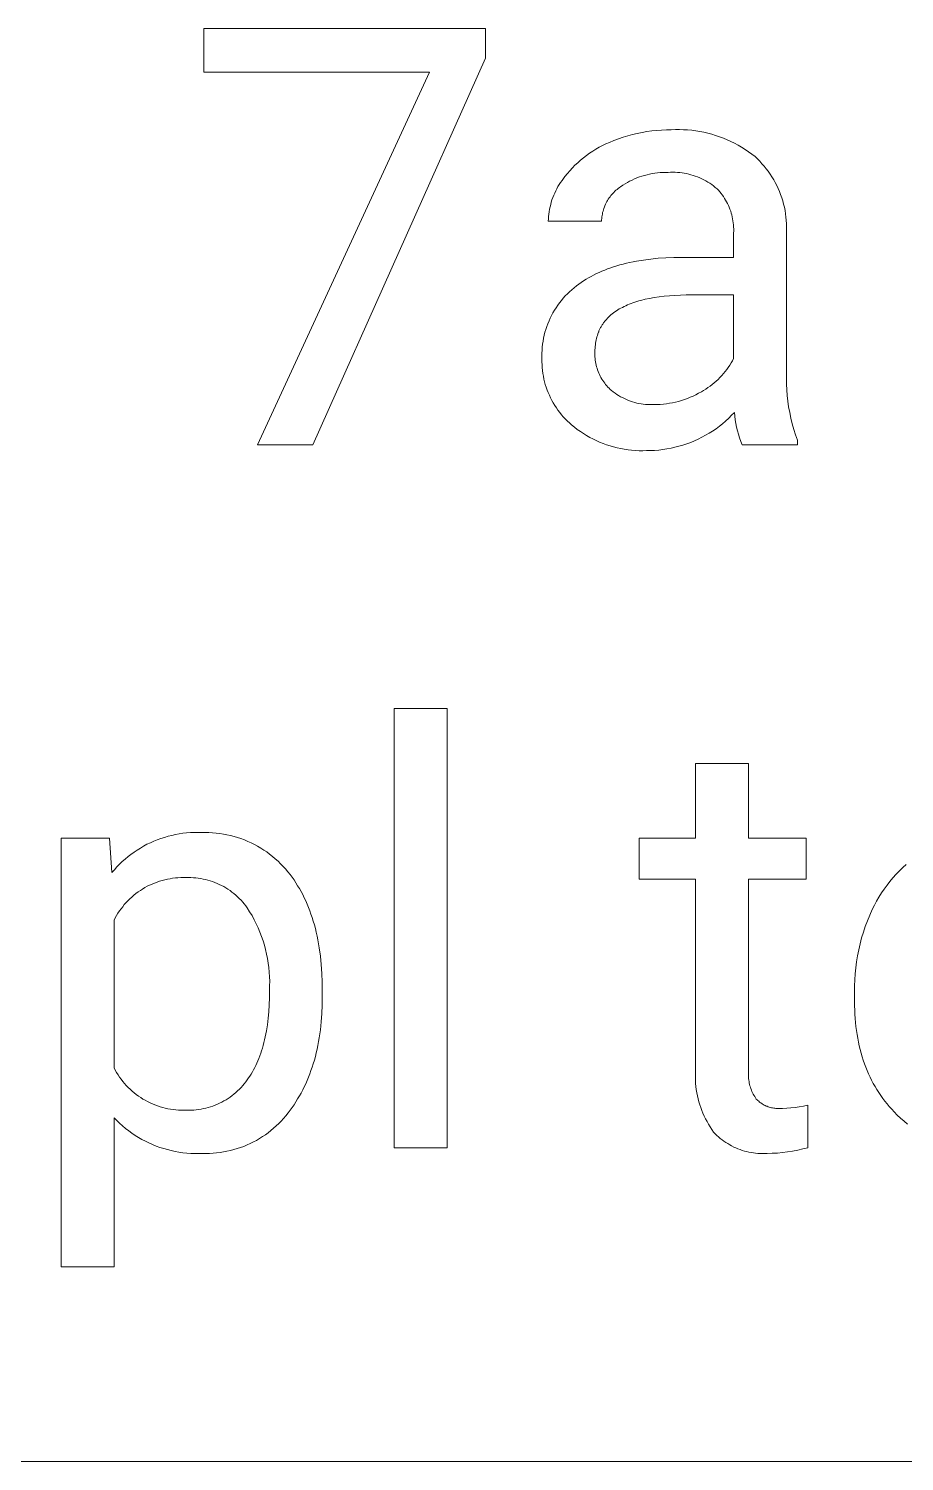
# Model space of a CAD drawing. Header units: millimetres. Extents: x 0 to 4030, y 0 to 2816.
# Drawn here: x 3015.2 to 3095.5, y 225.3 to 356.6 of the extents above; entities that cross this region are included whole.
import ezdxf

# ---------------------------------------------------------------- set-up
doc = ezdxf.new("R2010")
doc.units = ezdxf.units.MM
doc.header["$MEASUREMENT"] = 0
doc.layers.add('Domyślny', color=7, linetype='Continuous', true_color=0x000000)

msp = doc.modelspace()

# ---------------------------------------------------------------- linework, layer by layer
at = {"layer": 'Domyślny', "color": 18, "lineweight": 15, "true_color": 0x000000}
for p, q in [((3031.31, 352.65), (3031.31, 356.64)), ((3031.31, 356.64), (3057.11, 356.64)), ((3057.11, 356.64), (3057.11, 353.92)), ((3057.11, 353.92), (3041.3, 318.47)), ((3051.97, 352.65), (3031.31, 352.65)), ((3036.21, 318.47), (3051.97, 352.65)), ((3069.74, 346.69), (3070.16, 346.82)), ((3070.16, 346.82), (3070.6, 346.94)), ((3070.6, 346.94), (3071.03, 347.04)), ((3071.03, 347.04), (3071.47, 347.13)), ((3071.47, 347.13), (3071.91, 347.2)), ((3071.91, 347.2), (3072.36, 347.27)), ((3072.36, 347.27), (3072.8, 347.31)), ((3072.8, 347.31), (3073.25, 347.34)), ((3073.25, 347.34), (3073.7, 347.36)), ((3073.7, 347.36), (3074.14, 347.36)), ((3074.14, 347.36), (3074.52, 347.38)), ((3074.52, 347.38), (3074.89, 347.38)), ((3074.89, 347.38), (3075.27, 347.37)), ((3075.27, 347.37), (3075.64, 347.35)), ((3075.64, 347.35), (3076.02, 347.32)), ((3076.02, 347.32), (3076.39, 347.27)), ((3076.39, 347.27), (3076.76, 347.21)), ((3076.76, 347.21), (3077.13, 347.14)), ((3077.13, 347.14), (3077.49, 347.06)), ((3077.49, 347.06), (3077.85, 346.96)), ((3077.85, 346.96), (3078.21, 346.85)), ((3078.21, 346.85), (3078.57, 346.73)), ((3066.95, 345.41), (3067.24, 345.59)), ((3067.24, 345.59), (3067.54, 345.76)), ((3067.54, 345.76), (3067.85, 345.92)), ((3067.85, 345.92), (3068.16, 346.07)), ((3068.16, 346.07), (3068.48, 346.21)), ((3068.48, 346.21), (3068.89, 346.38)), ((3068.89, 346.38), (3069.31, 346.54)), ((3069.31, 346.54), (3069.74, 346.69)), ((3078.57, 346.73), (3078.92, 346.6)), ((3078.92, 346.6), (3079.26, 346.46)), ((3079.26, 346.46), (3079.61, 346.3)), ((3079.61, 346.3), (3079.94, 346.14)), ((3079.94, 346.14), (3080.27, 345.96)), ((3080.27, 345.96), (3080.59, 345.77)), ((3080.59, 345.77), (3080.91, 345.57)), ((3080.91, 345.57), (3081.22, 345.36)), ((3065.32, 344.12), (3065.57, 344.35)), ((3065.57, 344.35), (3065.83, 344.58)), ((3065.83, 344.58), (3066.1, 344.8)), ((3066.1, 344.8), (3066.38, 345.01)), ((3066.38, 345.01), (3066.66, 345.22)), ((3066.66, 345.22), (3066.95, 345.41)), ((3081.22, 345.36), (3081.53, 345.14)), ((3081.53, 345.14), (3081.82, 344.91)), ((3081.82, 344.91), (3082.04, 344.7)), ((3082.04, 344.7), (3082.26, 344.49)), ((3082.26, 344.49), (3082.46, 344.26)), ((3082.46, 344.26), (3082.66, 344.03)), ((3064.13, 342.73), (3064.26, 342.91)), ((3064.26, 342.91), (3064.4, 343.08)), ((3064.4, 343.08), (3064.62, 343.35)), ((3064.62, 343.35), (3064.84, 343.62)), ((3064.84, 343.62), (3065.08, 343.87)), ((3065.08, 343.87), (3065.32, 344.12)), ((3070.77, 342.86), (3070.55, 342.76)), ((3071, 342.96), (3070.77, 342.86)), ((3071.23, 343.04), (3071, 342.96)), ((3071.46, 343.12), (3071.23, 343.04)), ((3071.69, 343.19), (3071.46, 343.12)), ((3071.93, 343.25), (3071.69, 343.19)), ((3072.16, 343.31), (3071.93, 343.25)), ((3072.4, 343.36), (3072.16, 343.31)), ((3072.65, 343.39), (3072.4, 343.36)), ((3072.89, 343.42), (3072.65, 343.39)), ((3073.13, 343.44), (3072.89, 343.42)), ((3073.37, 343.46), (3073.13, 343.44)), ((3073.62, 343.46), (3073.37, 343.46)), ((3073.86, 343.46), (3073.62, 343.46)), ((3074.07, 343.47), (3073.86, 343.46)), ((3074.28, 343.47), (3074.07, 343.47)), ((3074.5, 343.47), (3074.28, 343.47)), ((3074.71, 343.46), (3074.5, 343.47)), ((3074.92, 343.44), (3074.71, 343.46)), ((3075.13, 343.42), (3074.92, 343.44)), ((3075.33, 343.39), (3075.13, 343.42)), ((3075.54, 343.35), (3075.33, 343.39)), ((3075.75, 343.3), (3075.54, 343.35)), ((3075.95, 343.25), (3075.75, 343.3)), ((3076.15, 343.19), (3075.95, 343.25)), ((3076.35, 343.12), (3076.15, 343.19)), ((3076.55, 343.05), (3076.35, 343.12)), ((3076.75, 342.97), (3076.55, 343.05)), ((3076.94, 342.88), (3076.75, 342.97)), ((3077.13, 342.79), (3076.94, 342.88)), ((3082.66, 344.03), (3082.85, 343.8)), ((3082.85, 343.8), (3083.03, 343.56)), ((3083.03, 343.56), (3083.21, 343.31)), ((3083.21, 343.31), (3083.37, 343.05)), ((3083.37, 343.05), (3083.53, 342.79)), ((3063.37, 341.37), (3063.46, 341.57)), ((3063.46, 341.57), (3063.55, 341.77)), ((3063.55, 341.77), (3063.66, 341.97)), ((3063.66, 341.97), (3063.76, 342.17)), ((3063.76, 342.17), (3063.88, 342.36)), ((3063.88, 342.36), (3064, 342.55)), ((3064, 342.55), (3064.13, 342.73)), ((3068.78, 341.54), (3068.7, 341.44)), ((3068.88, 341.63), (3068.78, 341.54)), ((3068.97, 341.73), (3068.88, 341.63)), ((3069.07, 341.82), (3068.97, 341.73)), ((3069.18, 341.9), (3069.07, 341.82)), ((3069.28, 341.99), (3069.18, 341.9)), ((3069.39, 342.07), (3069.28, 341.99)), ((3069.5, 342.14), (3069.39, 342.07)), ((3069.7, 342.28), (3069.5, 342.14)), ((3069.91, 342.41), (3069.7, 342.28)), ((3070.12, 342.54), (3069.91, 342.41)), ((3070.33, 342.65), (3070.12, 342.54)), ((3070.55, 342.76), (3070.33, 342.65)), ((3077.31, 342.69), (3077.13, 342.79)), ((3077.5, 342.58), (3077.31, 342.69)), ((3077.67, 342.47), (3077.5, 342.58)), ((3077.85, 342.35), (3077.67, 342.47)), ((3078.02, 342.22), (3077.85, 342.35)), ((3078.18, 342.09), (3078.02, 342.22)), ((3078.34, 341.96), (3078.18, 342.09)), ((3078.47, 341.82), (3078.34, 341.96)), ((3078.59, 341.68), (3078.47, 341.82)), ((3078.71, 341.54), (3078.59, 341.68)), ((3078.82, 341.39), (3078.71, 341.54)), ((3083.53, 342.79), (3083.67, 342.53)), ((3083.67, 342.53), (3083.81, 342.26)), ((3083.81, 342.26), (3083.94, 341.99)), ((3083.94, 341.99), (3084.06, 341.71)), ((3084.06, 341.71), (3084.17, 341.43)), ((3062.99, 340.08), (3063.03, 340.3)), ((3063.03, 340.3), (3063.09, 340.52)), ((3063.09, 340.52), (3063.15, 340.73)), ((3063.15, 340.73), (3063.21, 340.95)), ((3063.21, 340.95), (3063.29, 341.16)), ((3063.29, 341.16), (3063.37, 341.37)), ((3068.01, 340.29), (3067.96, 340.16)), ((3068.06, 340.41), (3068.01, 340.29)), ((3068.11, 340.54), (3068.06, 340.41)), ((3068.17, 340.66), (3068.11, 340.54)), ((3068.24, 340.78), (3068.17, 340.66)), ((3068.3, 340.89), (3068.24, 340.78)), ((3068.37, 341.01), (3068.3, 340.89)), ((3068.45, 341.12), (3068.37, 341.01)), ((3068.53, 341.23), (3068.45, 341.12)), ((3068.61, 341.33), (3068.53, 341.23)), ((3068.7, 341.44), (3068.61, 341.33)), ((3078.93, 341.24), (3078.82, 341.39)), ((3079.03, 341.08), (3078.93, 341.24)), ((3079.13, 340.92), (3079.03, 341.08)), ((3079.22, 340.76), (3079.13, 340.92)), ((3079.3, 340.6), (3079.22, 340.76)), ((3079.38, 340.43), (3079.3, 340.6)), ((3079.46, 340.26), (3079.38, 340.43)), ((3079.52, 340.09), (3079.46, 340.26)), ((3084.17, 341.43), (3084.27, 341.14)), ((3084.27, 341.14), (3084.36, 340.85)), ((3084.36, 340.85), (3084.44, 340.56)), ((3084.44, 340.56), (3084.51, 340.26)), ((3084.51, 340.26), (3084.57, 339.97)), ((3062.87, 338.98), (3062.88, 339.2)), ((3067.76, 338.98), (3062.87, 338.98)), ((3062.88, 339.2), (3062.9, 339.42)), ((3062.9, 339.42), (3062.92, 339.64)), ((3062.92, 339.64), (3062.95, 339.86)), ((3062.95, 339.86), (3062.99, 340.08)), ((3067.77, 339.24), (3067.76, 339.11)), ((3067.76, 339.11), (3067.76, 338.98)), ((3067.78, 339.38), (3067.77, 339.24)), ((3067.8, 339.51), (3067.78, 339.38)), ((3067.83, 339.64), (3067.8, 339.51)), ((3067.85, 339.77), (3067.83, 339.64)), ((3067.89, 339.9), (3067.85, 339.77)), ((3067.92, 340.03), (3067.89, 339.9)), ((3067.96, 340.16), (3067.92, 340.03)), ((3079.59, 339.91), (3079.52, 340.09)), ((3079.64, 339.73), (3079.59, 339.91)), ((3079.69, 339.56), (3079.64, 339.73)), ((3079.74, 339.38), (3079.69, 339.56)), ((3079.77, 339.19), (3079.74, 339.38)), ((3079.8, 339.01), (3079.77, 339.19)), ((3079.83, 338.83), (3079.8, 339.01)), ((3084.57, 339.97), (3084.62, 339.67)), ((3084.62, 339.67), (3084.65, 339.37)), ((3084.65, 339.37), (3084.68, 339.07)), ((3084.68, 339.07), (3084.7, 338.76)), ((3079.85, 338.64), (3079.83, 338.83)), ((3079.86, 338.46), (3079.85, 338.64)), ((3079.87, 338.27), (3079.86, 338.46)), ((3079.86, 337.9), (3079.87, 338.09)), ((3079.86, 335.67), (3079.86, 337.9)), ((3079.87, 338.09), (3079.87, 338.27)), ((3084.7, 338.76), (3084.71, 338.46)), ((3084.71, 338.46), (3084.71, 338.16)), ((3084.71, 338.16), (3084.71, 325.11)), ((3069.15, 334.9), (3069.43, 334.98)), ((3069.43, 334.98), (3069.73, 335.06)), ((3069.73, 335.06), (3070.03, 335.13)), ((3070.03, 335.13), (3070.33, 335.2)), ((3070.33, 335.2), (3070.64, 335.27)), ((3070.64, 335.27), (3070.95, 335.33)), ((3070.95, 335.33), (3071.6, 335.43)), ((3071.6, 335.43), (3072.26, 335.52)), ((3072.26, 335.52), (3072.95, 335.59)), ((3072.95, 335.59), (3073.66, 335.64)), ((3073.66, 335.64), (3074.39, 335.66)), ((3074.39, 335.66), (3075.14, 335.67)), ((3075.14, 335.67), (3079.86, 335.67)), ((3066.11, 333.52), (3066.33, 333.66)), ((3066.33, 333.66), (3066.56, 333.79)), ((3066.56, 333.79), (3066.79, 333.93)), ((3066.79, 333.93), (3067.03, 334.05)), ((3067.03, 334.05), (3067.28, 334.18)), ((3067.28, 334.18), (3067.53, 334.29)), ((3067.53, 334.29), (3067.79, 334.41)), ((3067.79, 334.41), (3068.05, 334.51)), ((3068.05, 334.51), (3068.31, 334.62)), ((3068.31, 334.62), (3068.59, 334.71)), ((3068.59, 334.71), (3068.86, 334.81)), ((3068.86, 334.81), (3069.15, 334.9)), ((3064.43, 332.13), (3064.62, 332.33)), ((3064.62, 332.33), (3064.82, 332.52)), ((3064.82, 332.52), (3065.03, 332.71)), ((3065.03, 332.71), (3065.24, 332.89)), ((3065.24, 332.89), (3065.45, 333.06)), ((3065.45, 333.06), (3065.68, 333.22)), ((3065.68, 333.22), (3065.89, 333.37)), ((3065.89, 333.37), (3066.11, 333.52)), ((3063.44, 330.82), (3063.59, 331.05)), ((3063.59, 331.05), (3063.74, 331.28)), ((3063.74, 331.28), (3063.9, 331.5)), ((3063.9, 331.5), (3064.07, 331.72)), ((3064.07, 331.72), (3064.25, 331.93)), ((3064.25, 331.93), (3064.43, 332.13)), ((3069.52, 331.02), (3069.38, 330.94)), ((3069.67, 331.09), (3069.52, 331.02)), ((3069.82, 331.17), (3069.67, 331.09)), ((3069.97, 331.24), (3069.82, 331.17)), ((3070.13, 331.31), (3069.97, 331.24)), ((3070.29, 331.38), (3070.13, 331.31)), ((3070.46, 331.44), (3070.29, 331.38)), ((3070.63, 331.51), (3070.46, 331.44)), ((3070.81, 331.57), (3070.63, 331.51)), ((3070.99, 331.62), (3070.81, 331.57)), ((3071.17, 331.68), (3070.99, 331.62)), ((3071.36, 331.73), (3071.17, 331.68)), ((3071.75, 331.83), (3071.36, 331.73)), ((3072.16, 331.91), (3071.75, 331.83)), ((3072.59, 331.99), (3072.16, 331.91)), ((3073.03, 332.06), (3072.59, 331.99)), ((3073.49, 332.11), (3073.03, 332.06)), ((3073.97, 332.16), (3073.49, 332.11)), ((3074.47, 332.19), (3073.97, 332.16)), ((3074.98, 332.22), (3074.47, 332.19)), ((3075.51, 332.23), (3074.98, 332.22)), ((3076.06, 332.24), (3075.51, 332.23)), ((3079.86, 332.24), (3076.06, 332.24)), ((3079.86, 326.41), (3079.86, 332.24)), ((3062.83, 329.58), (3062.94, 329.84)), ((3062.94, 329.84), (3063.05, 330.09)), ((3063.05, 330.09), (3063.17, 330.34)), ((3063.17, 330.34), (3063.3, 330.58)), ((3063.3, 330.58), (3063.44, 330.82)), ((3067.98, 329.72), (3067.94, 329.66)), ((3068.02, 329.78), (3067.98, 329.72)), ((3068.07, 329.83), (3068.02, 329.78)), ((3068.11, 329.89), (3068.07, 329.83)), ((3068.2, 329.99), (3068.11, 329.89)), ((3068.3, 330.1), (3068.2, 329.99)), ((3068.4, 330.2), (3068.3, 330.1)), ((3068.51, 330.3), (3068.4, 330.2)), ((3068.62, 330.4), (3068.51, 330.3)), ((3068.74, 330.5), (3068.62, 330.4)), ((3068.86, 330.59), (3068.74, 330.5)), ((3068.98, 330.68), (3068.86, 330.59)), ((3069.11, 330.77), (3068.98, 330.68)), ((3069.24, 330.85), (3069.11, 330.77)), ((3069.38, 330.94), (3069.24, 330.85)), ((3062.44, 328.26), (3062.5, 328.53)), ((3062.5, 328.53), (3062.57, 328.8)), ((3062.57, 328.8), (3062.65, 329.06)), ((3062.65, 329.06), (3062.74, 329.33)), ((3062.74, 329.33), (3062.83, 329.58)), ((3067.33, 328.39), (3067.29, 328.24)), ((3067.37, 328.52), (3067.33, 328.39)), ((3067.41, 328.66), (3067.37, 328.52)), ((3067.46, 328.8), (3067.41, 328.66)), ((3067.49, 328.86), (3067.46, 328.8)), ((3067.52, 328.93), (3067.49, 328.86)), ((3067.55, 328.99), (3067.52, 328.93)), ((3067.58, 329.06), (3067.55, 328.99)), ((3067.61, 329.12), (3067.58, 329.06)), ((3067.64, 329.18), (3067.61, 329.12)), ((3067.67, 329.24), (3067.64, 329.18)), ((3067.71, 329.31), (3067.67, 329.24)), ((3067.74, 329.37), (3067.71, 329.31)), ((3067.78, 329.43), (3067.74, 329.37)), ((3067.82, 329.49), (3067.78, 329.43)), ((3067.86, 329.55), (3067.82, 329.49)), ((3067.9, 329.6), (3067.86, 329.55)), ((3067.94, 329.66), (3067.9, 329.6)), ((3062.29, 326.9), (3062.3, 327.17)), ((3062.3, 327.17), (3062.32, 327.45)), ((3062.32, 327.45), (3062.35, 327.72)), ((3062.35, 327.72), (3062.39, 327.99)), ((3062.39, 327.99), (3062.44, 328.26)), ((3067.16, 327.34), (3067.15, 327.18)), ((3067.15, 327.18), (3067.15, 327.02)), ((3067.17, 327.5), (3067.16, 327.34)), ((3067.19, 327.65), (3067.17, 327.5)), ((3067.21, 327.8), (3067.19, 327.65)), ((3067.23, 327.95), (3067.21, 327.8)), ((3067.26, 328.1), (3067.23, 327.95)), ((3067.29, 328.24), (3067.26, 328.1)), ((3062.29, 326.62), (3062.29, 326.9)), ((3062.29, 326.35), (3062.29, 326.62)), ((3062.29, 326.08), (3062.29, 326.35)), ((3062.3, 325.82), (3062.29, 326.08)), ((3062.32, 325.56), (3062.3, 325.82)), ((3067.15, 327.02), (3067.15, 326.86)), ((3067.15, 326.86), (3067.15, 326.71)), ((3067.15, 326.71), (3067.15, 326.56)), ((3067.15, 326.56), (3067.16, 326.4)), ((3067.16, 326.4), (3067.18, 326.25)), ((3067.18, 326.25), (3067.2, 326.1)), ((3067.2, 326.1), (3067.23, 325.95)), ((3067.23, 325.95), (3067.26, 325.8)), ((3067.26, 325.8), (3067.3, 325.65)), ((3079.37, 325.59), (3079.51, 325.79)), ((3079.51, 325.79), (3079.63, 325.99)), ((3079.63, 325.99), (3079.75, 326.2)), ((3079.75, 326.2), (3079.86, 326.41)), ((3062.34, 325.3), (3062.32, 325.56)), ((3062.38, 325.04), (3062.34, 325.3)), ((3062.42, 324.78), (3062.38, 325.04)), ((3062.47, 324.52), (3062.42, 324.78)), ((3062.53, 324.27), (3062.47, 324.52)), ((3067.3, 325.65), (3067.34, 325.5)), ((3067.34, 325.5), (3067.39, 325.35)), ((3067.39, 325.35), (3067.44, 325.21)), ((3067.44, 325.21), (3067.5, 325.07)), ((3067.5, 325.07), (3067.56, 324.92)), ((3067.56, 324.92), (3067.63, 324.79)), ((3067.63, 324.79), (3067.7, 324.65)), ((3067.7, 324.65), (3067.78, 324.52)), ((3067.78, 324.52), (3067.86, 324.39)), ((3078.27, 324.32), (3078.44, 324.49)), ((3078.44, 324.49), (3078.61, 324.66)), ((3078.61, 324.66), (3078.78, 324.83)), ((3078.78, 324.83), (3078.94, 325.01)), ((3078.94, 325.01), (3079.09, 325.2)), ((3079.09, 325.2), (3079.24, 325.39)), ((3079.24, 325.39), (3079.37, 325.59)), ((3084.71, 325.11), (3084.7, 324.58)), ((3084.7, 324.58), (3084.7, 324.06)), ((3062.6, 324.01), (3062.53, 324.27)), ((3062.68, 323.76), (3062.6, 324.01)), ((3062.77, 323.51), (3062.68, 323.76)), ((3062.86, 323.27), (3062.77, 323.51)), ((3062.97, 323.03), (3062.86, 323.27)), ((3067.86, 324.39), (3067.95, 324.26)), ((3067.95, 324.26), (3068.04, 324.14)), ((3068.04, 324.14), (3068.13, 324.01)), ((3068.13, 324.01), (3068.23, 323.9)), ((3068.23, 323.9), (3068.34, 323.78)), ((3068.34, 323.78), (3068.44, 323.67)), ((3068.44, 323.67), (3068.55, 323.56)), ((3068.55, 323.56), (3068.67, 323.46)), ((3068.67, 323.46), (3068.83, 323.34)), ((3068.83, 323.34), (3068.99, 323.22)), ((3068.99, 323.22), (3069.15, 323.11)), ((3076.4, 323.08), (3076.65, 323.21)), ((3076.65, 323.21), (3076.9, 323.35)), ((3076.9, 323.35), (3077.11, 323.47)), ((3077.11, 323.47), (3077.31, 323.6)), ((3077.31, 323.6), (3077.51, 323.73)), ((3077.51, 323.73), (3077.71, 323.87)), ((3077.71, 323.87), (3077.9, 324.01)), ((3077.9, 324.01), (3078.09, 324.16)), ((3078.09, 324.16), (3078.27, 324.32)), ((3084.7, 324.06), (3084.73, 323.53)), ((3084.73, 323.53), (3084.77, 323)), ((3063.08, 322.79), (3062.97, 323.03)), ((3063.2, 322.56), (3063.08, 322.79)), ((3063.33, 322.33), (3063.2, 322.56)), ((3063.46, 322.1), (3063.33, 322.33)), ((3063.61, 321.88), (3063.46, 322.1)), ((3063.76, 321.67), (3063.61, 321.88)), ((3069.15, 323.11), (3069.32, 323)), ((3069.32, 323), (3069.5, 322.9)), ((3069.5, 322.9), (3069.67, 322.81)), ((3069.67, 322.81), (3069.85, 322.72)), ((3069.85, 322.72), (3070.03, 322.64)), ((3070.03, 322.64), (3070.22, 322.56)), ((3070.22, 322.56), (3070.41, 322.49)), ((3070.41, 322.49), (3070.6, 322.43)), ((3070.6, 322.43), (3070.79, 322.37)), ((3070.79, 322.37), (3070.98, 322.32)), ((3070.98, 322.32), (3071.18, 322.28)), ((3071.18, 322.28), (3071.38, 322.24)), ((3071.38, 322.24), (3071.58, 322.21)), ((3071.58, 322.21), (3071.77, 322.19)), ((3071.77, 322.19), (3071.97, 322.18)), ((3071.97, 322.18), (3072.17, 322.17)), ((3072.17, 322.17), (3072.37, 322.17)), ((3072.37, 322.17), (3072.57, 322.17)), ((3072.57, 322.17), (3072.86, 322.18)), ((3072.86, 322.18), (3073.14, 322.19)), ((3073.14, 322.19), (3073.42, 322.21)), ((3073.42, 322.21), (3073.7, 322.25)), ((3073.7, 322.25), (3073.98, 322.29)), ((3073.98, 322.29), (3074.26, 322.34)), ((3074.26, 322.34), (3074.54, 322.4)), ((3074.54, 322.4), (3074.81, 322.47)), ((3074.81, 322.47), (3075.09, 322.55)), ((3075.09, 322.55), (3075.36, 322.64)), ((3075.36, 322.64), (3075.62, 322.74)), ((3075.62, 322.74), (3075.88, 322.84)), ((3075.88, 322.84), (3076.14, 322.96)), ((3076.14, 322.96), (3076.4, 323.08)), ((3084.77, 323), (3084.83, 322.48)), ((3084.83, 322.48), (3084.9, 321.96)), ((3084.9, 321.96), (3085, 321.44)), ((3063.92, 321.46), (3063.76, 321.67)), ((3064.08, 321.25), (3063.92, 321.46)), ((3064.25, 321.05), (3064.08, 321.25)), ((3064.43, 320.86), (3064.25, 321.05)), ((3064.62, 320.67), (3064.43, 320.86)), ((3064.81, 320.49), (3064.62, 320.67)), ((3065, 320.32), (3064.81, 320.49)), ((3079.13, 320.67), (3078.85, 320.42)), ((3079.41, 320.92), (3079.13, 320.67)), ((3079.68, 321.19), (3079.41, 320.92)), ((3079.94, 321.46), (3079.68, 321.19)), ((3079.97, 321.12), (3079.94, 321.46)), ((3080.01, 320.78), (3079.97, 321.12)), ((3080.07, 320.45), (3080.01, 320.78)), ((3085, 321.44), (3085.11, 320.92)), ((3085.11, 320.92), (3085.23, 320.41)), ((3065.27, 320.11), (3065, 320.32)), ((3065.53, 319.9), (3065.27, 320.11)), ((3065.81, 319.7), (3065.53, 319.9)), ((3066.09, 319.52), (3065.81, 319.7)), ((3066.38, 319.34), (3066.09, 319.52)), ((3066.67, 319.17), (3066.38, 319.34)), ((3076.96, 319.18), (3076.62, 319.01)), ((3077.29, 319.36), (3076.96, 319.18)), ((3077.61, 319.55), (3077.29, 319.36)), ((3077.93, 319.75), (3077.61, 319.55)), ((3078.25, 319.96), (3077.93, 319.75)), ((3078.55, 320.19), (3078.25, 319.96)), ((3078.85, 320.42), (3078.55, 320.19)), ((3080.13, 320.11), (3080.07, 320.45)), ((3080.21, 319.78), (3080.13, 320.11)), ((3080.3, 319.45), (3080.21, 319.78)), ((3080.39, 319.12), (3080.3, 319.45)), ((3085.23, 320.41), (3085.38, 319.9)), ((3085.38, 319.9), (3085.54, 319.4)), ((3085.54, 319.4), (3085.71, 318.9)), ((3041.3, 318.47), (3036.21, 318.47)), ((3066.97, 319.02), (3066.67, 319.17)), ((3067.27, 318.87), (3066.97, 319.02)), ((3067.58, 318.73), (3067.27, 318.87)), ((3067.89, 318.61), (3067.58, 318.73)), ((3068.21, 318.49), (3067.89, 318.61)), ((3068.53, 318.39), (3068.21, 318.49)), ((3068.86, 318.29), (3068.53, 318.39)), ((3069.18, 318.21), (3068.86, 318.29)), ((3069.51, 318.14), (3069.18, 318.21)), ((3069.84, 318.08), (3069.51, 318.14)), ((3070.18, 318.03), (3069.84, 318.08)), ((3070.51, 317.99), (3070.18, 318.03)), ((3070.85, 317.97), (3070.51, 317.99)), ((3071.19, 317.95), (3070.85, 317.97)), ((3071.53, 317.95), (3071.19, 317.95)), ((3071.86, 317.96), (3071.53, 317.95)), ((3072.24, 317.96), (3071.86, 317.96)), ((3072.62, 317.98), (3072.24, 317.96)), ((3072.99, 318.01), (3072.62, 317.98)), ((3073.37, 318.05), (3072.99, 318.01)), ((3073.74, 318.11), (3073.37, 318.05)), ((3074.12, 318.17), (3073.74, 318.11)), ((3074.48, 318.26), (3074.12, 318.17)), ((3074.85, 318.35), (3074.48, 318.26)), ((3075.21, 318.46), (3074.85, 318.35)), ((3075.57, 318.58), (3075.21, 318.46)), ((3075.93, 318.71), (3075.57, 318.58)), ((3076.27, 318.85), (3075.93, 318.71)), ((3076.62, 319.01), (3076.27, 318.85)), ((3080.51, 318.8), (3080.39, 319.12)), ((3080.63, 318.48), (3080.51, 318.8)), ((3085.71, 318.48), (3080.63, 318.48)), ((3085.71, 318.9), (3085.71, 318.48)), ((3048.75, 254.04), (3048.75, 294.3)), ((3048.75, 294.3), (3053.59, 294.3)), ((3053.59, 294.3), (3053.59, 254.04)), ((3076.38, 282.41), (3076.38, 289.28)), ((3076.38, 289.28), (3081.22, 289.28)), ((3081.22, 289.28), (3081.22, 282.41)), ((3018.21, 243.14), (3018.21, 282.41)), ((3018.21, 282.41), (3022.64, 282.41)), ((3022.64, 282.41), (3022.88, 279.27)), ((3027.03, 282.28), (3027.36, 282.4)), ((3027.36, 282.4), (3027.69, 282.5)), ((3027.69, 282.5), (3028.02, 282.6)), ((3028.02, 282.6), (3028.36, 282.68)), ((3028.36, 282.68), (3028.69, 282.76)), ((3028.69, 282.76), (3029.03, 282.82)), ((3029.03, 282.82), (3029.38, 282.87)), ((3029.38, 282.87), (3029.72, 282.9)), ((3029.72, 282.9), (3030.07, 282.93)), ((3030.07, 282.93), (3030.41, 282.94)), ((3030.41, 282.94), (3030.76, 282.94)), ((3030.76, 282.94), (3031.1, 282.93)), ((3031.1, 282.93), (3031.44, 282.94)), ((3031.44, 282.94), (3031.77, 282.93)), ((3031.77, 282.93), (3032.1, 282.92)), ((3032.1, 282.92), (3032.43, 282.89)), ((3032.43, 282.89), (3032.77, 282.85)), ((3032.77, 282.85), (3033.09, 282.8)), ((3033.09, 282.8), (3033.42, 282.74)), ((3033.42, 282.74), (3033.75, 282.66)), ((3033.75, 282.66), (3034.07, 282.58)), ((3034.07, 282.58), (3034.39, 282.48)), ((3034.39, 282.48), (3034.7, 282.38)), ((3071.21, 278.66), (3071.21, 282.41)), ((3071.21, 282.41), (3076.38, 282.41)), ((3081.22, 282.41), (3086.52, 282.41)), ((3086.52, 282.41), (3086.52, 278.66)), ((3024.62, 280.94), (3024.9, 281.15)), ((3024.9, 281.15), (3025.19, 281.34)), ((3025.19, 281.34), (3025.48, 281.52)), ((3025.48, 281.52), (3025.78, 281.69)), ((3025.78, 281.69), (3026.09, 281.86)), ((3026.09, 281.86), (3026.4, 282.01)), ((3026.4, 282.01), (3026.71, 282.15)), ((3026.71, 282.15), (3027.03, 282.28)), ((3034.7, 282.38), (3035.02, 282.26)), ((3035.02, 282.26), (3035.32, 282.13)), ((3035.32, 282.13), (3035.63, 281.99)), ((3035.63, 281.99), (3035.93, 281.85)), ((3035.93, 281.85), (3036.22, 281.69)), ((3036.22, 281.69), (3036.51, 281.52)), ((3036.51, 281.52), (3036.79, 281.34)), ((3036.79, 281.34), (3037.06, 281.16)), ((3037.06, 281.16), (3037.33, 280.96)), ((3023.1, 279.53), (3023.33, 279.79)), ((3023.33, 279.79), (3023.57, 280.04)), ((3023.57, 280.04), (3023.82, 280.28)), ((3023.82, 280.28), (3024.08, 280.51)), ((3024.08, 280.51), (3024.35, 280.73)), ((3024.35, 280.73), (3024.62, 280.94)), ((3037.33, 280.96), (3037.59, 280.75)), ((3037.59, 280.75), (3037.85, 280.54)), ((3037.85, 280.54), (3038.1, 280.31)), ((3038.1, 280.31), (3038.34, 280.08)), ((3038.34, 280.08), (3038.57, 279.84)), ((3038.57, 279.84), (3038.79, 279.6)), ((3095.37, 279.73), (3095.69, 280.02)), ((3022.88, 279.27), (3023.1, 279.53)), ((3027.25, 278.48), (3027.01, 278.4)), ((3027.48, 278.55), (3027.25, 278.48)), ((3027.72, 278.61), (3027.48, 278.55)), ((3027.96, 278.67), (3027.72, 278.61)), ((3028.2, 278.71), (3027.96, 278.67)), ((3028.44, 278.75), (3028.2, 278.71)), ((3028.69, 278.78), (3028.44, 278.75)), ((3028.93, 278.8), (3028.69, 278.78)), ((3029.18, 278.81), (3028.93, 278.8)), ((3029.42, 278.82), (3029.18, 278.81)), ((3029.67, 278.81), (3029.42, 278.82)), ((3029.89, 278.82), (3029.67, 278.81)), ((3030.12, 278.81), (3029.89, 278.82)), ((3030.34, 278.8), (3030.12, 278.81)), ((3030.57, 278.78), (3030.34, 278.8)), ((3030.79, 278.76), (3030.57, 278.78)), ((3031.01, 278.72), (3030.79, 278.76)), ((3031.23, 278.68), (3031.01, 278.72)), ((3031.45, 278.63), (3031.23, 278.68)), ((3031.67, 278.58), (3031.45, 278.63)), ((3031.89, 278.51), (3031.67, 278.58)), ((3032.1, 278.44), (3031.89, 278.51)), ((3038.79, 279.6), (3039, 279.34)), ((3039, 279.34), (3039.21, 279.08)), ((3039.21, 279.08), (3039.39, 278.84)), ((3039.39, 278.84), (3039.57, 278.59)), ((3039.57, 278.59), (3039.74, 278.33)), ((3076.38, 278.66), (3071.21, 278.66)), ((3076.38, 261.07), (3076.38, 278.66)), ((3086.52, 278.66), (3081.22, 278.66)), ((3081.22, 278.66), (3081.22, 261.05)), ((3094.18, 278.45), (3094.46, 278.79)), ((3094.46, 278.79), (3094.75, 279.11)), ((3094.75, 279.11), (3095.06, 279.42)), ((3095.06, 279.42), (3095.37, 279.73)), ((3024.89, 277.19), (3024.7, 277.03)), ((3025.08, 277.35), (3024.89, 277.19)), ((3025.28, 277.49), (3025.08, 277.35)), ((3025.48, 277.63), (3025.28, 277.49)), ((3025.69, 277.76), (3025.48, 277.63)), ((3025.9, 277.89), (3025.69, 277.76)), ((3026.12, 278.01), (3025.9, 277.89)), ((3026.33, 278.12), (3026.12, 278.01)), ((3026.56, 278.22), (3026.33, 278.12)), ((3026.78, 278.31), (3026.56, 278.22)), ((3027.01, 278.4), (3026.78, 278.31)), ((3032.31, 278.36), (3032.1, 278.44)), ((3032.52, 278.28), (3032.31, 278.36)), ((3032.72, 278.18), (3032.52, 278.28)), ((3032.93, 278.08), (3032.72, 278.18)), ((3033.12, 277.98), (3032.93, 278.08)), ((3033.32, 277.86), (3033.12, 277.98)), ((3033.51, 277.74), (3033.32, 277.86)), ((3033.7, 277.62), (3033.51, 277.74)), ((3033.88, 277.48), (3033.7, 277.62)), ((3034.05, 277.35), (3033.88, 277.48)), ((3034.23, 277.2), (3034.05, 277.35)), ((3034.39, 277.05), (3034.23, 277.2)), ((3039.74, 278.33), (3039.9, 278.07)), ((3039.9, 278.07), (3040.06, 277.8)), ((3040.06, 277.8), (3040.22, 277.53)), ((3040.22, 277.53), (3040.36, 277.25)), ((3040.36, 277.25), (3040.5, 276.97)), ((3093.18, 277.03), (3093.42, 277.4)), ((3093.42, 277.4), (3093.66, 277.76)), ((3093.66, 277.76), (3093.92, 278.11)), ((3093.92, 278.11), (3094.18, 278.45)), ((3023.71, 275.95), (3023.57, 275.75)), ((3023.86, 276.14), (3023.71, 275.95)), ((3024.01, 276.33), (3023.86, 276.14)), ((3024.18, 276.52), (3024.01, 276.33)), ((3024.35, 276.7), (3024.18, 276.52)), ((3024.52, 276.87), (3024.35, 276.7)), ((3024.7, 277.03), (3024.52, 276.87)), ((3034.55, 276.89), (3034.39, 277.05)), ((3034.71, 276.73), (3034.55, 276.89)), ((3034.86, 276.56), (3034.71, 276.73)), ((3035.01, 276.39), (3034.86, 276.56)), ((3035.15, 276.21), (3035.01, 276.39)), ((3035.28, 276.03), (3035.15, 276.21)), ((3035.5, 275.68), (3035.28, 276.03)), ((3040.5, 276.97), (3040.64, 276.68)), ((3040.64, 276.68), (3040.77, 276.38)), ((3040.77, 276.38), (3040.89, 276.08)), ((3040.89, 276.08), (3041.01, 275.77)), ((3092.34, 275.37), (3092.57, 275.88)), ((3092.57, 275.88), (3092.76, 276.27)), ((3092.76, 276.27), (3092.97, 276.65)), ((3092.97, 276.65), (3093.18, 277.03)), ((3023.18, 275.12), (3023.07, 274.91)), ((3023.07, 274.91), (3023.07, 261.36)), ((3023.3, 275.34), (3023.18, 275.12)), ((3023.43, 275.55), (3023.3, 275.34)), ((3023.57, 275.75), (3023.43, 275.55)), ((3035.72, 275.32), (3035.5, 275.68)), ((3035.92, 274.95), (3035.72, 275.32)), ((3036.1, 274.57), (3035.92, 274.95)), ((3036.28, 274.19), (3036.1, 274.57)), ((3041.01, 275.77), (3041.12, 275.46)), ((3041.12, 275.46), (3041.23, 275.14)), ((3041.23, 275.14), (3041.33, 274.81)), ((3041.33, 274.81), (3041.43, 274.48)), ((3091.93, 274.34), (3092.13, 274.86)), ((3092.13, 274.86), (3092.34, 275.37)), ((3036.44, 273.8), (3036.28, 274.19)), ((3036.59, 273.41), (3036.44, 273.8)), ((3036.73, 273.02), (3036.59, 273.41)), ((3041.43, 274.48), (3041.52, 274.14)), ((3041.52, 274.14), (3041.6, 273.8)), ((3041.6, 273.8), (3041.68, 273.45)), ((3041.68, 273.45), (3041.75, 273.09)), ((3091.45, 272.74), (3091.59, 273.28)), ((3091.59, 273.28), (3091.76, 273.81)), ((3091.76, 273.81), (3091.93, 274.34)), ((3036.85, 272.61), (3036.73, 273.02)), ((3036.96, 272.21), (3036.85, 272.61)), ((3037.05, 271.8), (3036.96, 272.21)), ((3041.75, 273.09), (3041.82, 272.73)), ((3041.82, 272.73), (3041.88, 272.36)), ((3041.88, 272.36), (3041.98, 271.61)), ((3091.22, 271.65), (3091.33, 272.2)), ((3091.33, 272.2), (3091.45, 272.74)), ((3037.13, 271.39), (3037.05, 271.8)), ((3037.2, 270.97), (3037.13, 271.39)), ((3037.26, 270.56), (3037.2, 270.97)), ((3041.98, 271.61), (3042.06, 270.83)), ((3042.06, 270.83), (3042.12, 270.03)), ((3091.05, 270.55), (3091.13, 271.1)), ((3091.13, 271.1), (3091.22, 271.65)), ((3037.3, 270.14), (3037.26, 270.56)), ((3037.32, 269.72), (3037.3, 270.14)), ((3037.34, 269.3), (3037.32, 269.72)), ((3037.33, 268.88), (3037.34, 269.3)), ((3042.12, 270.03), (3042.15, 269.21)), ((3090.95, 268.89), (3090.96, 269.45)), ((3090.96, 269.45), (3091, 270)), ((3091, 270), (3091.05, 270.55)), ((3037.31, 267.79), (3037.32, 268.46)), ((3037.32, 268.46), (3037.33, 268.88)), ((3042.15, 269.21), (3042.16, 268.36)), ((3042.16, 268.36), (3042.16, 267.91)), ((3090.95, 268.33), (3090.95, 268.89)), ((3090.95, 267.45), (3090.95, 268.33)), ((3037.25, 266.51), (3037.29, 267.14)), ((3037.29, 267.14), (3037.31, 267.79)), ((3042.15, 267.12), (3042.12, 266.34)), ((3042.16, 267.91), (3042.15, 267.12)), ((3090.95, 267.05), (3090.95, 267.45)), ((3090.96, 266.67), (3090.95, 267.05)), ((3090.98, 266.28), (3090.96, 266.67)), ((3037.12, 265.32), (3037.19, 265.91)), ((3037.19, 265.91), (3037.25, 266.51)), ((3042.06, 265.58), (3041.98, 264.84)), ((3042.12, 266.34), (3042.06, 265.58)), ((3091, 265.9), (3090.98, 266.28)), ((3091.03, 265.53), (3091, 265.9)), ((3091.07, 265.16), (3091.03, 265.53)), ((3036.87, 263.94), (3036.93, 264.21)), ((3036.93, 264.21), (3036.98, 264.48)), ((3036.98, 264.48), (3037.03, 264.75)), ((3037.03, 264.75), (3037.12, 265.32)), ((3041.88, 264.12), (3041.82, 263.77)), ((3041.93, 264.48), (3041.88, 264.12)), ((3041.98, 264.84), (3041.93, 264.48)), ((3091.12, 264.8), (3091.07, 265.16)), ((3091.17, 264.44), (3091.12, 264.8)), ((3091.23, 264.08), (3091.17, 264.44)), ((3091.3, 263.73), (3091.23, 264.08)), ((3036.44, 262.47), (3036.52, 262.7)), ((3036.52, 262.7), (3036.6, 262.94)), ((3036.6, 262.94), (3036.67, 263.18)), ((3036.67, 263.18), (3036.74, 263.43)), ((3036.74, 263.43), (3036.81, 263.68)), ((3036.81, 263.68), (3036.87, 263.94)), ((3041.6, 262.74), (3041.52, 262.4)), ((3041.68, 263.08), (3041.6, 262.74)), ((3041.75, 263.42), (3041.68, 263.08)), ((3041.82, 263.77), (3041.75, 263.42)), ((3091.37, 263.39), (3091.3, 263.73)), ((3091.45, 263.05), (3091.37, 263.39)), ((3091.54, 262.72), (3091.45, 263.05)), ((3091.64, 262.39), (3091.54, 262.72)), ((3035.86, 261.19), (3035.97, 261.39)), ((3035.97, 261.39), (3036.07, 261.59)), ((3036.07, 261.59), (3036.17, 261.8)), ((3036.17, 261.8), (3036.26, 262.02)), ((3036.26, 262.02), (3036.35, 262.24)), ((3036.35, 262.24), (3036.44, 262.47)), ((3041.23, 261.43), (3041.12, 261.12)), ((3041.33, 261.75), (3041.23, 261.43)), ((3041.43, 262.08), (3041.33, 261.75)), ((3041.52, 262.4), (3041.43, 262.08)), ((3091.74, 262.06), (3091.64, 262.39)), ((3091.85, 261.74), (3091.74, 262.06)), ((3091.97, 261.43), (3091.85, 261.74)), ((3092.09, 261.12), (3091.97, 261.43)), ((3023.07, 261.36), (3023.18, 261.15)), ((3023.18, 261.15), (3023.3, 260.93)), ((3023.3, 260.93), (3023.44, 260.72)), ((3023.44, 260.72), (3023.57, 260.52)), ((3023.57, 260.52), (3023.72, 260.32)), ((3023.72, 260.32), (3023.87, 260.13)), ((3023.87, 260.13), (3024.03, 259.94)), ((3035.01, 259.91), (3035.15, 260.08)), ((3035.15, 260.08), (3035.28, 260.26)), ((3035.28, 260.26), (3035.4, 260.44)), ((3035.4, 260.44), (3035.52, 260.62)), ((3035.52, 260.62), (3035.64, 260.8)), ((3035.64, 260.8), (3035.75, 260.99)), ((3035.75, 260.99), (3035.86, 261.19)), ((3040.77, 260.21), (3040.64, 259.91)), ((3040.89, 260.51), (3040.77, 260.21)), ((3041.01, 260.81), (3040.89, 260.51)), ((3041.12, 261.12), (3041.01, 260.81)), ((3076.36, 260.5), (3076.37, 260.78)), ((3076.37, 260.22), (3076.36, 260.5)), ((3076.37, 260.78), (3076.38, 261.07)), ((3076.38, 259.94), (3076.37, 260.22)), ((3081.22, 260.92), (3081.21, 260.78)), ((3081.21, 260.78), (3081.21, 260.65)), ((3081.21, 260.65), (3081.22, 260.51)), ((3081.22, 261.05), (3081.22, 260.92)), ((3081.22, 260.51), (3081.23, 260.38)), ((3081.23, 260.38), (3081.25, 260.24)), ((3081.25, 260.24), (3081.27, 260.11)), ((3081.27, 260.11), (3081.29, 259.98)), ((3092.22, 260.82), (3092.09, 261.12)), ((3092.36, 260.52), (3092.22, 260.82)), ((3092.51, 260.23), (3092.36, 260.52)), ((3092.66, 259.94), (3092.51, 260.23)), ((3024.03, 259.94), (3024.19, 259.75)), ((3024.19, 259.75), (3024.36, 259.58)), ((3024.36, 259.58), (3024.54, 259.4)), ((3024.54, 259.4), (3024.72, 259.24)), ((3024.72, 259.24), (3024.91, 259.08)), ((3024.91, 259.08), (3025.11, 258.93)), ((3025.11, 258.93), (3025.31, 258.78)), ((3025.31, 258.78), (3025.51, 258.64)), ((3033.71, 258.69), (3033.89, 258.83)), ((3033.89, 258.83), (3034.06, 258.96)), ((3034.06, 258.96), (3034.23, 259.11)), ((3034.23, 259.11), (3034.4, 259.26)), ((3034.4, 259.26), (3034.56, 259.41)), ((3034.56, 259.41), (3034.72, 259.57)), ((3034.72, 259.57), (3034.86, 259.74)), ((3034.86, 259.74), (3035.01, 259.91)), ((3040.06, 258.79), (3039.9, 258.52)), ((3040.22, 259.06), (3040.06, 258.79)), ((3040.36, 259.34), (3040.22, 259.06)), ((3040.5, 259.62), (3040.36, 259.34)), ((3040.64, 259.91), (3040.5, 259.62)), ((3076.41, 259.65), (3076.38, 259.94)), ((3076.44, 259.37), (3076.41, 259.65)), ((3076.48, 259.09), (3076.44, 259.37)), ((3076.54, 258.81), (3076.48, 259.09)), ((3076.6, 258.54), (3076.54, 258.81)), ((3081.29, 259.98), (3081.32, 259.85)), ((3081.32, 259.85), (3081.36, 259.72)), ((3081.36, 259.72), (3081.4, 259.59)), ((3081.4, 259.59), (3081.44, 259.46)), ((3081.44, 259.46), (3081.49, 259.33)), ((3081.49, 259.33), (3081.54, 259.21)), ((3081.54, 259.21), (3081.59, 259.08)), ((3081.59, 259.08), (3081.65, 258.96)), ((3081.65, 258.96), (3081.72, 258.85)), ((3081.72, 258.85), (3081.79, 258.73)), ((3092.82, 259.65), (3092.66, 259.94)), ((3092.98, 259.37), (3092.82, 259.65)), ((3093.16, 259.1), (3092.98, 259.37)), ((3093.34, 258.83), (3093.16, 259.1)), ((3093.53, 258.57), (3093.34, 258.83)), ((3025.51, 258.64), (3025.72, 258.51)), ((3025.72, 258.51), (3025.93, 258.39)), ((3025.93, 258.39), (3026.15, 258.27)), ((3026.15, 258.27), (3026.37, 258.16)), ((3026.37, 258.16), (3026.59, 258.06)), ((3026.59, 258.06), (3026.82, 257.97)), ((3026.82, 257.97), (3027.05, 257.88)), ((3027.05, 257.88), (3027.29, 257.8)), ((3027.29, 257.8), (3027.53, 257.73)), ((3027.53, 257.73), (3027.76, 257.67)), ((3027.76, 257.67), (3028, 257.62)), ((3028, 257.62), (3028.25, 257.58)), ((3028.25, 257.58), (3028.49, 257.54)), ((3028.49, 257.54), (3028.74, 257.51)), ((3028.74, 257.51), (3028.98, 257.49)), ((3028.98, 257.49), (3029.23, 257.48)), ((3029.23, 257.48), (3029.48, 257.48)), ((3029.48, 257.48), (3029.72, 257.49)), ((3029.72, 257.49), (3029.95, 257.48)), ((3029.95, 257.48), (3030.17, 257.49)), ((3030.17, 257.49), (3030.39, 257.5)), ((3030.39, 257.5), (3030.61, 257.52)), ((3030.61, 257.52), (3030.83, 257.55)), ((3030.83, 257.55), (3031.05, 257.58)), ((3031.05, 257.58), (3031.27, 257.63)), ((3031.27, 257.63), (3031.49, 257.68)), ((3031.49, 257.68), (3031.71, 257.73)), ((3031.71, 257.73), (3031.92, 257.8)), ((3031.92, 257.8), (3032.13, 257.87)), ((3032.13, 257.87), (3032.34, 257.95)), ((3032.34, 257.95), (3032.55, 258.04)), ((3032.55, 258.04), (3032.75, 258.13)), ((3032.75, 258.13), (3032.95, 258.23)), ((3032.95, 258.23), (3033.14, 258.34)), ((3033.14, 258.34), (3033.34, 258.45)), ((3033.34, 258.45), (3033.52, 258.57)), ((3033.52, 258.57), (3033.71, 258.69)), ((3039.21, 257.49), (3039.02, 257.23)), ((3039.39, 257.74), (3039.21, 257.49)), ((3039.57, 257.99), (3039.39, 257.74)), ((3039.74, 258.25), (3039.57, 257.99)), ((3039.9, 258.52), (3039.74, 258.25)), ((3076.67, 258.26), (3076.6, 258.54)), ((3076.75, 257.99), (3076.67, 258.26)), ((3076.84, 257.72), (3076.75, 257.99)), ((3076.94, 257.46), (3076.84, 257.72)), ((3077.05, 257.2), (3076.94, 257.46)), ((3081.79, 258.73), (3081.86, 258.61)), ((3081.86, 258.61), (3081.93, 258.5)), ((3081.93, 258.5), (3082.01, 258.43)), ((3082.01, 258.43), (3082.08, 258.36)), ((3082.08, 258.36), (3082.16, 258.3)), ((3082.16, 258.3), (3082.24, 258.23)), ((3082.24, 258.23), (3082.32, 258.17)), ((3082.32, 258.17), (3082.4, 258.12)), ((3082.4, 258.12), (3082.49, 258.06)), ((3082.49, 258.06), (3082.58, 258.01)), ((3082.58, 258.01), (3082.67, 257.96)), ((3082.67, 257.96), (3082.76, 257.92)), ((3082.76, 257.92), (3082.85, 257.87)), ((3082.85, 257.87), (3082.94, 257.84)), ((3082.94, 257.84), (3083.04, 257.8)), ((3083.04, 257.8), (3083.13, 257.77)), ((3083.13, 257.77), (3083.23, 257.74)), ((3083.23, 257.74), (3083.33, 257.71)), ((3083.33, 257.71), (3083.43, 257.69)), ((3083.43, 257.69), (3083.53, 257.67)), ((3083.53, 257.67), (3083.63, 257.66)), ((3083.63, 257.66), (3083.73, 257.64)), ((3083.73, 257.64), (3083.83, 257.63)), ((3083.83, 257.63), (3083.93, 257.63)), ((3083.93, 257.63), (3084.03, 257.63)), ((3084.03, 257.63), (3084.13, 257.63)), ((3084.13, 257.63), (3084.24, 257.64)), ((3084.24, 257.64), (3084.34, 257.64)), ((3084.34, 257.64), (3084.73, 257.66)), ((3084.73, 257.66), (3085.11, 257.69)), ((3085.11, 257.69), (3085.5, 257.74)), ((3085.5, 257.74), (3085.88, 257.8)), ((3085.88, 257.8), (3086.27, 257.87)), ((3086.27, 257.87), (3086.65, 257.95)), ((3086.65, 257.95), (3086.65, 254.05)), ((3093.72, 258.31), (3093.53, 258.57)), ((3093.92, 258.06), (3093.72, 258.31)), ((3094.13, 257.81), (3093.92, 258.06)), ((3094.35, 257.57), (3094.13, 257.81)), ((3094.57, 257.33), (3094.35, 257.57)), ((3023.32, 256.54), (3023.07, 256.8)), ((3023.07, 256.8), (3023.07, 243.14)), ((3023.58, 256.29), (3023.32, 256.54)), ((3023.85, 256.05), (3023.58, 256.29)), ((3038.17, 256.26), (3037.94, 256.04)), ((3038.39, 256.49), (3038.17, 256.26)), ((3038.61, 256.73), (3038.39, 256.49)), ((3038.82, 256.98), (3038.61, 256.73)), ((3039.02, 257.23), (3038.82, 256.98)), ((3077.16, 256.94), (3077.05, 257.2)), ((3077.29, 256.69), (3077.16, 256.94)), ((3077.42, 256.44), (3077.29, 256.69)), ((3077.56, 256.19), (3077.42, 256.44)), ((3077.71, 255.95), (3077.56, 256.19)), ((3094.86, 257.03), (3094.57, 257.33)), ((3095.17, 256.75), (3094.86, 257.03)), ((3095.48, 256.47), (3095.17, 256.75)), ((3095.8, 256.2), (3095.48, 256.47)), ((3024.12, 255.82), (3023.85, 256.05)), ((3024.41, 255.6), (3024.12, 255.82)), ((3024.7, 255.39), (3024.41, 255.6)), ((3025, 255.18), (3024.7, 255.39)), ((3025.31, 254.99), (3025, 255.18)), ((3025.62, 254.81), (3025.31, 254.99)), ((3025.94, 254.64), (3025.62, 254.81)), ((3036.4, 254.88), (3036.12, 254.72)), ((3036.67, 255.06), (3036.4, 254.88)), ((3036.94, 255.24), (3036.67, 255.06)), ((3037.2, 255.42), (3036.94, 255.24)), ((3037.45, 255.62), (3037.2, 255.42)), ((3037.7, 255.83), (3037.45, 255.62)), ((3037.94, 256.04), (3037.7, 255.83)), ((3077.86, 255.71), (3077.71, 255.95)), ((3078.03, 255.48), (3077.86, 255.71)), ((3078.17, 255.33), (3078.03, 255.48)), ((3078.32, 255.18), (3078.17, 255.33)), ((3078.48, 255.04), (3078.32, 255.18)), ((3078.64, 254.9), (3078.48, 255.04)), ((3078.8, 254.77), (3078.64, 254.9)), ((3026.27, 254.49), (3025.94, 254.64)), ((3026.6, 254.34), (3026.27, 254.49)), ((3026.93, 254.2), (3026.6, 254.34)), ((3027.27, 254.08), (3026.93, 254.2)), ((3027.62, 253.97), (3027.27, 254.08)), ((3027.96, 253.87), (3027.62, 253.97)), ((3028.31, 253.78), (3027.96, 253.87)), ((3028.67, 253.71), (3028.31, 253.78)), ((3029.02, 253.64), (3028.67, 253.71)), ((3029.38, 253.59), (3029.02, 253.64)), ((3029.74, 253.55), (3029.38, 253.59)), ((3030.1, 253.53), (3029.74, 253.55)), ((3030.46, 253.52), (3030.1, 253.53)), ((3030.82, 253.52), (3030.46, 253.52)), ((3031.18, 253.53), (3030.82, 253.52)), ((3031.51, 253.52), (3031.18, 253.53)), ((3031.83, 253.53), (3031.51, 253.52)), ((3032.15, 253.54), (3031.83, 253.53)), ((3032.47, 253.57), (3032.15, 253.54)), ((3032.79, 253.61), (3032.47, 253.57)), ((3033.11, 253.66), (3032.79, 253.61)), ((3033.42, 253.72), (3033.11, 253.66)), ((3033.73, 253.79), (3033.42, 253.72)), ((3034.05, 253.87), (3033.73, 253.79)), ((3034.35, 253.96), (3034.05, 253.87)), ((3034.66, 254.06), (3034.35, 253.96)), ((3034.96, 254.17), (3034.66, 254.06)), ((3035.26, 254.3), (3034.96, 254.17)), ((3035.55, 254.43), (3035.26, 254.3)), ((3035.84, 254.57), (3035.55, 254.43)), ((3036.12, 254.72), (3035.84, 254.57)), ((3053.59, 254.04), (3048.75, 254.04)), ((3078.97, 254.65), (3078.8, 254.77)), ((3079.14, 254.53), (3078.97, 254.65)), ((3079.32, 254.42), (3079.14, 254.53)), ((3079.5, 254.31), (3079.32, 254.42)), ((3079.68, 254.21), (3079.5, 254.31)), ((3079.87, 254.11), (3079.68, 254.21)), ((3080.06, 254.02), (3079.87, 254.11)), ((3080.25, 253.94), (3080.06, 254.02)), ((3080.45, 253.87), (3080.25, 253.94)), ((3080.65, 253.8), (3080.45, 253.87)), ((3080.85, 253.74), (3080.65, 253.8)), ((3081.05, 253.69), (3080.85, 253.74)), ((3081.26, 253.64), (3081.05, 253.69)), ((3081.46, 253.6), (3081.26, 253.64)), ((3081.67, 253.57), (3081.46, 253.6)), ((3081.88, 253.54), (3081.67, 253.57)), ((3082.09, 253.52), (3081.88, 253.54)), ((3082.3, 253.51), (3082.09, 253.52)), ((3082.51, 253.51), (3082.3, 253.51)), ((3082.72, 253.51), (3082.51, 253.51)), ((3082.93, 253.52), (3082.72, 253.51)), ((3083.4, 253.54), (3082.93, 253.52)), ((3083.87, 253.56), (3083.4, 253.54)), ((3084.34, 253.61), (3083.87, 253.56)), ((3084.8, 253.67), (3084.34, 253.61)), ((3085.27, 253.74), (3084.8, 253.67)), ((3085.73, 253.83), (3085.27, 253.74)), ((3086.19, 253.93), (3085.73, 253.83)), ((3086.65, 254.05), (3086.19, 253.93)), ((3023.07, 243.14), (3018.21, 243.14)), ((2507.18, 225.29), (4030.23, 225.29))]:
    msp.add_line(p, q, dxfattribs=at)

doc.saveas('drawing.dxf')
